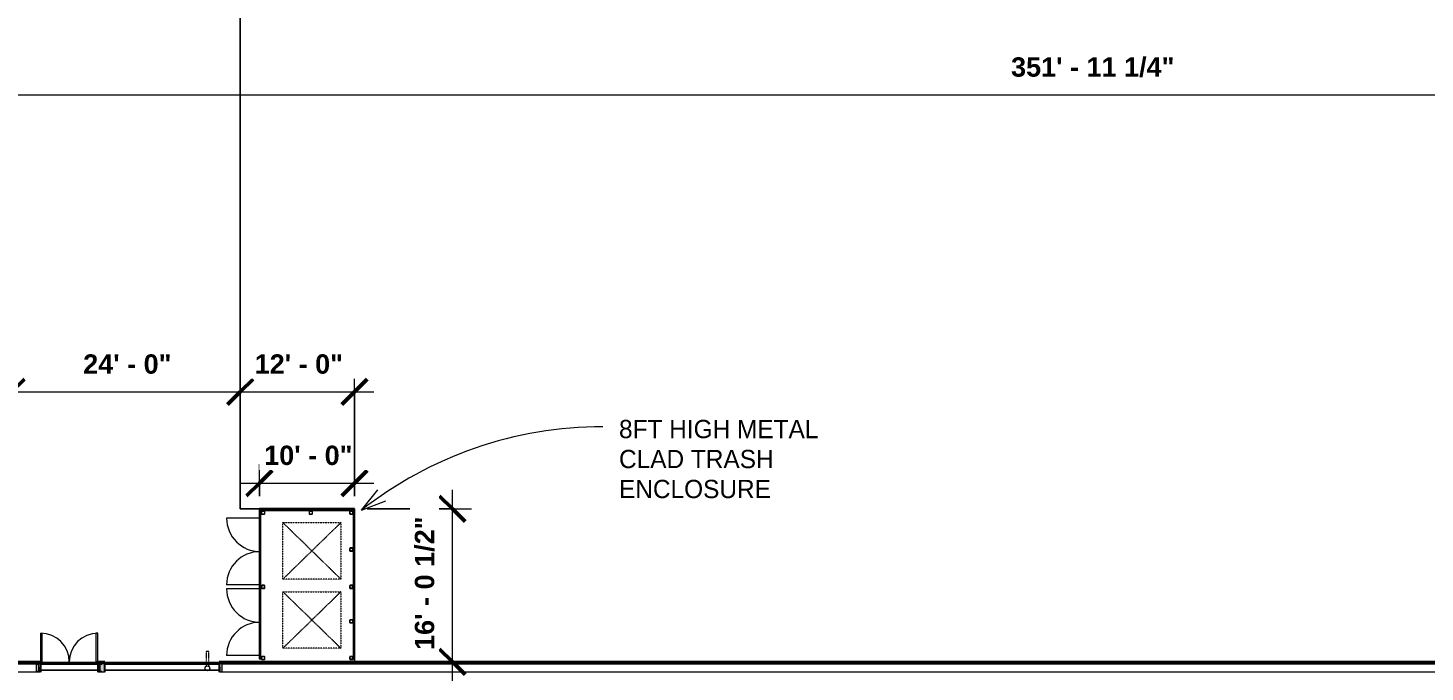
# Model space of a CAD drawing. Header units: inches. Extents: x 20001 to 27263, y -26025 to -18997.
# Drawn here: x 22832 to 24592, y -21135 to -20324 of the extents above; entities that cross this region are included whole.
import ezdxf

# ---------------------------------------------------------------- set-up
doc = ezdxf.new("R2010")
doc.units = ezdxf.units.IN
doc.header["$MEASUREMENT"] = 0
doc.linetypes.add('Dash', pattern=[0.25, 0.125, -0.125])
doc.linetypes.add('Hidden 1_8_', pattern=[0.1875, 0.125, -0.0625])
for name, color, linetype, lineweight in [('A-ANNO-DIMS', 211, 'Continuous', 9), ('A-ANNO-DIMS-256', 211, 'Continuous', 9), ('A-DETL-HDLN', 90, 'Hidden 1_8_', 13), ('A-DOOR', 31, 'Continuous', 13), ('A-FLOR', 192, 'Continuous', 13), ('A-WALL', 113, 'Continuous', 13), ('A-WALL-PATT', 111, 'Continuous', 25), ('C-TOPO', 7, 'Continuous', 13), ('E-LITE-EQPM', 33, 'Continuous', 13), ('E-LITE-EQPM-HDLN', 30, 'Dash', 9), ('EOP-PR', 4, 'Continuous', 13), ('G-ANNO-TEXT', 231, 'Continuous', 9), ('L-SITE-WALL', 31, 'Continuous', 13), ('S-BEAM', 12, 'Continuous', 13), ('S-COLS', 52, 'Continuous', 13)]:
    doc.layers.add(name, color=color, linetype=linetype, lineweight=lineweight)
doc.styles.add('Arial_B', font='arialbd.ttf', dxfattribs={"height": 24.354149})
doc.styles.add('Century Gothic', font='GOTHIC.TTF', dxfattribs={"height": 22.993789})
doc.dimstyles.new('OD_Dimension_-_1_4__Tol__1', dxfattribs={"dimscale": 12, "dimtxt": 24, "dimasz": 2.666667, "dimexe": 2, "dimexo": 1.333333, "dimgap": 1.333333, "dimtad": 1, "dimrnd": 0.25, "dimzin": 1, "dimdsep": 46, "dimlunit": 4, "dimtxsty": 'Arial_B', "dimblk1": 'OBLIQUE', "dimblk2": 'OBLIQUE', "dimsah": 1, "dimcen": 0.09, "dimdle": 2, "dimazin": 0, "dimtfac": 1, "dimtdec": 4, "dimtix": 1, "dimtmove": 0, "dimatfit": 3, "dimfxl": 1, "dimtvp": 1, "dimtfill": 1, "dimfrac": 2, "dimtolj": 1, "dimtzin": 0, "dimlwd": 13, "dimlwe": 13, "dimarcsym": 2})

# ---------------------------------------------------------------- blocks, each defined once
blk = doc.blocks.new('Struct_Xcel_Sports Complex_rvt-1-Site Plan - Phase 1')
at = {"layer": 'A-FLOR', "color": 7}
for p, q in [((22847.8, -21132.3), (22919.8, -21132.3)), ((22928.8, -21132.3), (23072.8, -21132.3))]:
    blk.add_line(p, q, dxfattribs=at)
at = {"layer": 'L-SITE-WALL', "color": 7}
for p, q in [((22847.8, -21124.3), (22919.8, -21124.3)), ((22919.8, -21132.3), (22847.8, -21132.3)), ((22928.8, -21124.3), (23072.8, -21124.3)), ((23072.8, -21132.3), (22928.8, -21132.3))]:
    blk.add_line(p, q, dxfattribs=at)
blk = doc.blocks.new('Girt_Z - 10_D-1732578-Site Plan - Phase 1')
at = {"layer": 'S-BEAM'}
for p, q in [((23076.2, -21124.9), (23076.2, -21124.3)), ((25927.1, -21124.3), (23076.2, -21124.3)), ((23076.2, -21134.1), (23076.2, -21124.9)), ((23076.2, -21124.9), (23076.2, -21124.9)), ((25927.1, -21124.9), (23076.2, -21124.9)), ((25927.1, -21124.9), (23076.2, -21124.9)), ((23076.2, -21134.3), (23076.2, -21134.1)), ((23076.2, -21134.3), (25927.1, -21134.3))]:
    blk.add_line(p, q, dxfattribs=at)
blk = doc.blocks.new('Double-Flush - 72_ x 96_-983185-Site Plan - Phase 1')
at = {"layer": 'A-DOOR'}
for p, q in [((-36, -6.6), (-36, -42.6)), ((-36, -6.6), (-34, -6.6)), ((-34, -6.6), (-34, -42.6)), ((34, -6.6), (34, -42.6)), ((36, -6.6), (34, -6.6)), ((36, -6.6), (36, -42.6)), ((-36, -42.6), (-34, -42.6))]:
    blk.add_line(p, q, dxfattribs=at)
at = {"layer": 'A-DOOR', "lineweight": 9}
for centre, start, end in [((-36, -6.6), 270, 360), ((36, -6.6), 180, 270)]:
    blk.add_arc(centre, 36, start, end, dxfattribs=at)
blk = doc.blocks.new('Lighting-Street_Cooper_Navion-Lumark_4-6-LED-Squares - The Caretaker LED-964008-Site Plan - Phase 1')
at = {"layer": 'E-LITE-EQPM'}
blk.add_line((-1.7, -10.7), (1.6, -10.7), dxfattribs=at)
at = {"layer": 'E-LITE-EQPM', "lineweight": 9}
blk.add_circle((0, -32.4), 3, dxfattribs=at)
at = {"layer": 'E-LITE-EQPM-HDLN'}
for p, q in [((-1.5, -10.7), (-1.5, -29.9)), ((1.5, -10.7), (1.5, -29.9))]:
    blk.add_line(p, q, dxfattribs=at)
blk = doc.blocks.new('dumpster door - one-1001559-Site Plan - Phase 1')
at = {"layer": 'A-DOOR', "lineweight": 9}
for p, q in [((-42, 0.5), (42, 0.5)), ((-42, -0.5), (-42, 0.5)), ((-42, 0), (-42, -42)), ((42, 0.5), (42, -0.5)), ((42, 0), (42, -42)), ((42, -0.5), (-42, -0.5))]:
    blk.add_line(p, q, dxfattribs=at)
for centre, start, end in [((-42, 0), 270, 0), ((42, 0), 180, 270)]:
    blk.add_arc(centre, 42, start, end, dxfattribs=at)
blk = doc.blocks.new('HSS-Hollow Structural Section-Column - HSS4X4X1_4-1001889-Site Plan - Phase 1')
at = {"layer": 'S-COLS', "lineweight": 9}
h = blk.add_hatch(dxfattribs=at)
h.set_pattern_fill('FP_15', color=256, style=0, pattern_type=2)
h.set_pattern_definition([(225, (23127.985, -21116.928), (25.342707, -25.342707), []), (225, (23127.985, -21155.328), (25.342707, -25.342707), [])])
h.paths.add_polyline_path([(-1.5, 2), (-1.9, 1.9), (-2, 1.5), (-1.7, 1.7)], flags=0)
h.paths.add_polyline_path([(1.5, 2), (1.7, 1.7), (2, 1.5), (1.9, 1.9)], flags=0)
h.paths.add_polyline_path([(-1.5, 2), (-1.5, 1.8), (1.5, 1.8), (1.5, 2), (1.3, 2)], flags=0)
h.paths.add_polyline_path([(-2, -1.5), (-1.9, -1.9), (-1.5, -2), (-1.7, -1.7)], flags=0)
h.paths.add_polyline_path([(-2, 1.5), (-2, -1.5), (-1.8, -1.5), (-1.8, 1.5)], flags=0)
h.paths.add_polyline_path([(2, -1.5), (1.7, -1.7), (1.5, -2), (1.9, -1.9)], flags=0)
h.paths.add_polyline_path([(1.8, 1.5), (1.8, -1.5), (2, -1.5), (2, 1.5)], flags=0)
h.paths.add_polyline_path([(-1.5, -1.8), (-1.5, -2), (1.5, -2), (1.5, -1.8), (1.3, -1.8)], flags=0)
at = {"layer": 'S-COLS', "lineweight": 15}
for p, q in [((-2, 1.5), (-2, -1.5)), ((-1.8, -1.5), (-1.8, 1.5)), ((1.5, 2), (-1.5, 2)), ((-1.5, 1.8), (1.5, 1.8)), ((1.8, 1.5), (1.8, -1.5)), ((2, -1.5), (2, 1.5)), ((1.5, -1.8), (-1.5, -1.8)), ((-1.5, -2), (1.5, -2))]:
    blk.add_line(p, q, dxfattribs=at)
for centre, radius, start, end in [((-1.5, 1.5), 0.466, 90, 180), ((-1.5, 1.5), 0.233, 90, 180), ((1.5, 1.5), 0.466, 360, 90), ((1.5, 1.5), 0.233, 0, 90), ((-1.5, -1.5), 0.466, 180, 270), ((-1.5, -1.5), 0.233, 180, 270), ((1.5, -1.5), 0.233, 270, 360), ((1.5, -1.5), 0.466, 270, 360)]:
    blk.add_arc(centre, radius, start, end, dxfattribs=at)
blk = doc.blocks.new('HSS-Hollow Structural Section-Column - HSS4X4X1_4-V15-Site Plan - Phase 1')
at = {"layer": 'S-COLS', "lineweight": 15}
for p, q in [((-2, 1.534), (-2, -1.534)), ((-1.767, -1.534), (-1.767, 1.534)), ((1.534, 2), (-1.534, 2)), ((-1.534, 1.767), (1.534, 1.767)), ((1.767, 1.534), (1.767, -1.534)), ((2, -1.534), (2, 1.534)), ((1.534, -1.767), (-1.534, -1.767)), ((-1.534, -2), (1.534, -2))]:
    blk.add_line(p, q, dxfattribs=at)
for centre, radius, start, end in [((-1.534, 1.534), 0.466, 90, 180), ((-1.534, 1.534), 0.233, 90, 180), ((1.534, 1.534), 0.466, 360, 90), ((1.534, 1.534), 0.233, 0, 90), ((-1.534, -1.534), 0.466, 180, 270), ((-1.534, -1.534), 0.233, 180, 270), ((1.534, -1.534), 0.233, 270, 360), ((1.534, -1.534), 0.466, 270, 360)]:
    blk.add_arc(centre, radius, start, end, dxfattribs=at)
blk = doc.blocks.new('HSS-Hollow Structural Section-Column - HSS4X4X1_4-V16-Site Plan - Phase 1')
at = {"layer": 'S-COLS', "lineweight": 15}
for p, q in [((-2, 1.534), (-2, -1.534)), ((-1.767, -1.534), (-1.767, 1.534)), ((1.534, 2), (-1.534, 2)), ((-1.534, 1.767), (1.534, 1.767)), ((1.767, 1.534), (1.767, -1.534)), ((2, -1.534), (2, 1.534)), ((1.534, -1.767), (-1.534, -1.767)), ((-1.534, -2), (1.534, -2))]:
    blk.add_line(p, q, dxfattribs=at)
for centre, radius, start, end in [((-1.534, 1.534), 0.466, 90, 180), ((-1.534, 1.534), 0.233, 90, 180), ((1.534, 1.534), 0.466, 360, 90), ((1.534, 1.534), 0.233, 0, 90), ((-1.534, -1.534), 0.466, 180, 270), ((-1.534, -1.534), 0.233, 180, 270), ((1.534, -1.534), 0.233, 270, 360), ((1.534, -1.534), 0.466, 270, 360)]:
    blk.add_arc(centre, radius, start, end, dxfattribs=at)
blk = doc.blocks.new('HSS-Hollow Structural Section-Column - HSS4X4X1_4-V17-Site Plan - Phase 1')
at = {"layer": 'S-COLS', "lineweight": 15}
for p, q in [((-2, 1.534), (-2, -1.534)), ((-1.767, -1.534), (-1.767, 1.534)), ((1.534, 2), (-1.534, 2)), ((-1.534, 1.767), (1.534, 1.767)), ((1.767, 1.534), (1.767, -1.534)), ((2, -1.534), (2, 1.534)), ((1.534, -1.767), (-1.534, -1.767)), ((-1.534, -2), (1.534, -2))]:
    blk.add_line(p, q, dxfattribs=at)
for centre, radius, start, end in [((-1.534, 1.534), 0.466, 90, 180), ((-1.534, 1.534), 0.233, 90, 180), ((1.534, 1.534), 0.466, 360, 90), ((1.534, 1.534), 0.233, 0, 90), ((-1.534, -1.534), 0.466, 180, 270), ((-1.534, -1.534), 0.233, 180, 270), ((1.534, -1.534), 0.233, 270, 360), ((1.534, -1.534), 0.466, 270, 360)]:
    blk.add_arc(centre, radius, start, end, dxfattribs=at)
blk = doc.blocks.new('HSS-Hollow Structural Section-Column - HSS4X4X1_4-V18-Site Plan - Phase 1')
at = {"layer": 'S-COLS', "lineweight": 15}
for p, q in [((-2, 1.534), (-2, -1.534)), ((-1.767, -1.534), (-1.767, 1.534)), ((1.534, 2), (-1.534, 2)), ((-1.534, 1.767), (1.534, 1.767)), ((1.767, 1.534), (1.767, -1.534)), ((2, -1.534), (2, 1.534)), ((1.534, -1.767), (-1.534, -1.767)), ((-1.534, -2), (1.534, -2))]:
    blk.add_line(p, q, dxfattribs=at)
for centre, radius, start, end in [((-1.534, 1.534), 0.466, 90, 180), ((-1.534, 1.534), 0.233, 90, 180), ((1.534, 1.534), 0.466, 360, 90), ((1.534, 1.534), 0.233, 0, 90), ((-1.534, -1.534), 0.466, 180, 270), ((-1.534, -1.534), 0.233, 180, 270), ((1.534, -1.534), 0.233, 270, 360), ((1.534, -1.534), 0.466, 270, 360)]:
    blk.add_arc(centre, radius, start, end, dxfattribs=at)
blk = doc.blocks.new('HSS-Hollow Structural Section-Column - HSS4X4X1_4-V19-Site Plan - Phase 1')
at = {"layer": 'S-COLS', "lineweight": 15}
for p, q in [((-2, 1.534), (-2, -1.534)), ((-1.767, -1.534), (-1.767, 1.534)), ((1.534, 2), (-1.534, 2)), ((-1.534, 1.767), (1.534, 1.767)), ((1.767, 1.534), (1.767, -1.534)), ((2, -1.534), (2, 1.534)), ((1.534, -1.767), (-1.534, -1.767)), ((-1.534, -2), (1.534, -2))]:
    blk.add_line(p, q, dxfattribs=at)
for centre, radius, start, end in [((-1.534, 1.534), 0.466, 90, 180), ((-1.534, 1.534), 0.233, 90, 180), ((1.534, 1.534), 0.466, 360, 90), ((1.534, 1.534), 0.233, 0, 90), ((-1.534, -1.534), 0.466, 180, 270), ((-1.534, -1.534), 0.233, 180, 270), ((1.534, -1.534), 0.233, 270, 360), ((1.534, -1.534), 0.466, 270, 360)]:
    blk.add_arc(centre, radius, start, end, dxfattribs=at)
blk = doc.blocks.new('HSS-Hollow Structural Section-Column - HSS4X4X1_4-V20-Site Plan - Phase 1')
at = {"layer": 'S-COLS', "lineweight": 9}
h = blk.add_hatch(dxfattribs=at)
h.set_pattern_fill('FP_16', color=256, style=0, pattern_type=2)
h.set_pattern_definition([(225, (23238.985, -21070.928), (25.342707, -25.342707), []), (225, (23238.985, -21109.328), (25.342707, -25.342707), [])])
h.paths.add_polyline_path([(-1.5, 2), (-1.9, 1.9), (-2, 1.5), (-1.7, 1.7)], flags=0)
h.paths.add_polyline_path([(1.5, 2), (1.7, 1.7), (2, 1.5), (1.9, 1.9)], flags=0)
h.paths.add_polyline_path([(-1.5, 2), (-1.5, 1.8), (1.5, 1.8), (1.5, 2)], flags=0)
h.paths.add_polyline_path([(2, -1.5), (1.7, -1.7), (1.5, -2), (1.9, -1.9)], flags=0)
h.paths.add_polyline_path([(1.8, 1.5), (1.8, -1.5), (2, -1.5), (2, 1.5)], flags=0)
h.paths.add_polyline_path([(-2, -1.5), (-1.9, -1.9), (-1.5, -2), (-1.7, -1.7)], flags=0)
h.paths.add_polyline_path([(-1.8, 1.5), (-2, 1.5), (-2, -1.5), (-1.8, -1.5)], flags=0)
h.paths.add_polyline_path([(-1.5, -1.8), (-1.5, -2), (1.5, -2), (1.5, -1.8)], flags=0)
at = {"layer": 'S-COLS', "lineweight": 15}
for p, q in [((-2, 1.5), (-2, -1.5)), ((-1.8, -1.5), (-1.8, 1.5)), ((1.5, 2), (-1.5, 2)), ((-1.5, 1.8), (1.5, 1.8)), ((1.8, 1.5), (1.8, -1.5)), ((2, -1.5), (2, 1.5)), ((1.5, -1.8), (-1.5, -1.8)), ((-1.5, -2), (1.5, -2))]:
    blk.add_line(p, q, dxfattribs=at)
for centre, radius, start, end in [((-1.5, 1.5), 0.466, 90, 180), ((-1.5, 1.5), 0.233, 90, 180), ((1.5, 1.5), 0.466, 360, 90), ((1.5, 1.5), 0.233, 0, 90), ((-1.5, -1.5), 0.466, 180, 270), ((-1.5, -1.5), 0.233, 180, 270), ((1.5, -1.5), 0.233, 270, 360), ((1.5, -1.5), 0.466, 270, 360)]:
    blk.add_arc(centre, radius, start, end, dxfattribs=at)
blk = doc.blocks.new('HSS-Hollow Structural Section-Column - HSS4X4X1_4-V21-Site Plan - Phase 1')
at = {"layer": 'S-COLS', "lineweight": 15}
for p, q in [((-2, 1.534), (-2, -1.534)), ((-1.767, -1.534), (-1.767, 1.534)), ((1.534, 2), (-1.534, 2)), ((-1.534, 1.767), (1.534, 1.767)), ((1.767, 1.534), (1.767, -1.534)), ((2, -1.534), (2, 1.534)), ((1.534, -1.767), (-1.534, -1.767)), ((-1.534, -2), (1.534, -2))]:
    blk.add_line(p, q, dxfattribs=at)
for centre, radius, start, end in [((-1.534, 1.534), 0.466, 90, 180), ((-1.534, 1.534), 0.233, 90, 180), ((1.534, 1.534), 0.466, 360, 90), ((1.534, 1.534), 0.233, 0, 90), ((-1.534, -1.534), 0.466, 180, 270), ((-1.534, -1.534), 0.233, 180, 270), ((1.534, -1.534), 0.233, 270, 360), ((1.534, -1.534), 0.466, 270, 360)]:
    blk.add_arc(centre, radius, start, end, dxfattribs=at)
blk = doc.blocks.new('HSS-Hollow Structural Section-Column - HSS4X4X1_4-V22-Site Plan - Phase 1')
at = {"layer": 'S-COLS', "lineweight": 15}
for p, q in [((-2, 1.534), (-2, -1.534)), ((-1.767, -1.534), (-1.767, 1.534)), ((1.534, 2), (-1.534, 2)), ((-1.534, 1.767), (1.534, 1.767)), ((1.767, 1.534), (1.767, -1.534)), ((2, -1.534), (2, 1.534)), ((1.534, -1.767), (-1.534, -1.767)), ((-1.534, -2), (1.534, -2))]:
    blk.add_line(p, q, dxfattribs=at)
for centre, radius, start, end in [((-1.534, 1.534), 0.466, 90, 180), ((-1.534, 1.534), 0.233, 90, 180), ((1.534, 1.534), 0.466, 360, 90), ((1.534, 1.534), 0.233, 0, 90), ((-1.534, -1.534), 0.466, 180, 270), ((-1.534, -1.534), 0.233, 180, 270), ((1.534, -1.534), 0.233, 270, 360), ((1.534, -1.534), 0.466, 270, 360)]:
    blk.add_arc(centre, radius, start, end, dxfattribs=at)
blk = doc.blocks.new('Girt_Z - 10_D-1263224-Site Plan - Phase 1')
at = {"layer": 'S-BEAM'}
for p, q in [((22791.4, -21124.9), (22791.4, -21124.3)), ((22842.1, -21124.3), (22791.4, -21124.3)), ((22791.4, -21134.1), (22791.4, -21124.9)), ((22791.4, -21124.9), (22791.4, -21124.9)), ((22842.1, -21124.9), (22791.4, -21124.9)), ((22842.1, -21124.9), (22791.4, -21124.9)), ((22791.4, -21134.3), (22791.4, -21134.1)), ((22791.4, -21134.3), (22842.1, -21134.3)), ((22842.1, -21124.3), (22842.1, -21124.9)), ((22842.1, -21124.9), (22842.1, -21124.9)), ((22842.1, -21124.9), (22842.1, -21134.1)), ((22842.1, -21134.1), (22842.1, -21134.3))]:
    blk.add_line(p, q, dxfattribs=at)
blk = doc.blocks.new('DIMBLOCK54-Site Plan - Phase 1')
at = {"layer": 'A-ANNO-DIMS-256', "lineweight": 13}
for p, q in [((23366.3, -21145.8), (23366.3, -20905.3)), ((23259.2, -20929.3), (23390.3, -20929.3)), ((23366.3, -20929.3), (23259.2, -20929.3)), ((23359.7, -21121.8), (23390.3, -21121.8)), ((23366.3, -21121.8), (23359.7, -21121.8))]:
    blk.add_line(p, q, dxfattribs=at)
at = {"layer": 'A-ANNO-DIMS-256', "lineweight": 50}
for p, q in [((23366.3, -20929.3), (23350.3, -20913.3)), ((23366.3, -20929.3), (23382.3, -20945.3)), ((23366.3, -21121.8), (23350.3, -21105.8)), ((23366.3, -21121.8), (23382.3, -21137.8))]:
    blk.add_line(p, q, dxfattribs=at)
at = {"layer": 'A-ANNO-DIMS-256', "color": 0, "lineweight": 13, "insert": (23319.1, -21106.9), "char_height": 24.354, "width": 195.2, "attachment_point": 1, "rotation": 90, "line_spacing_factor": 0.938532, "style": 'Arial_B', "bg_fill": 3, "box_fill_scale": 1.25, "bg_fill_color": 0, "bg_fill_transparency": 0}
blk.add_mtext('16\' - 0 1/2"', dxfattribs=at)
blk = doc.blocks.new('_Oblique')
at = {"color": 0, "linetype": 'ByBlock', "lineweight": -2}
blk.add_line((-0.5, -0.5), (0.5, 0.5), dxfattribs=at)
blk = doc.blocks.new('DIMBLOCK55-Site Plan - Phase 1')
at = {"layer": 'A-ANNO-DIMS-256', "lineweight": 13}
for p, q in [((23123.2, -20913.3), (23123.2, -20873)), ((23243.2, -20913.3), (23243.2, -20873)), ((23099.2, -20897), (23267.2, -20897)), ((23123.2, -20897), (23123.2, -20913.3)), ((23243.2, -20897), (23243.2, -20913.3))]:
    blk.add_line(p, q, dxfattribs=at)
at = {"layer": 'A-ANNO-DIMS-256', "lineweight": 50}
for p, q in [((23123.2, -20897), (23139.2, -20881)), ((23243.2, -20897), (23259.2, -20881)), ((23123.2, -20897), (23107.2, -20913)), ((23243.2, -20897), (23227.2, -20913))]:
    blk.add_line(p, q, dxfattribs=at)
at = {"layer": 'A-ANNO-DIMS-256', "color": 0, "lineweight": 13, "insert": (23129.3, -20849.8), "char_height": 24.35, "width": 129.371, "attachment_point": 1, "line_spacing_factor": 0.938532, "style": 'Arial_B', "bg_fill": 3, "box_fill_scale": 1.25, "bg_fill_color": 0, "bg_fill_transparency": 0}
blk.add_mtext('10\' - 0"', dxfattribs=at)
blk = doc.blocks.new('DIMBLOCK77-Site Plan - Phase 1')
at = {"layer": 'A-ANNO-DIMS-256', "lineweight": 13}
for p, q in [((22058.1, -20883.6), (22058.1, -20384.3)), ((26281.4, -21112.4), (26281.4, -20384.3)), ((22058.1, -20408.3), (26281.4, -20408.3)), ((22058.1, -20408.3), (22058.1, -20883.6)), ((26281.4, -20408.3), (26281.4, -21112.4))]:
    blk.add_line(p, q, dxfattribs=at)
at = {"layer": 'A-ANNO-DIMS-256', "lineweight": 50}
for p, q in [((22058.1, -20408.3), (22074.1, -20392.3)), ((26281.4, -20408.3), (26297.4, -20392.3)), ((22058.1, -20408.3), (22042.1, -20424.3)), ((26281.4, -20408.3), (26265.4, -20424.3))]:
    blk.add_line(p, q, dxfattribs=at)
at = {"layer": 'A-ANNO-DIMS-256', "color": 0, "lineweight": 13, "insert": (24070.1, -20361.1), "char_height": 24.354, "width": 239.086, "attachment_point": 1, "line_spacing_factor": 0.938532, "style": 'Arial_B', "bg_fill": 3, "box_fill_scale": 1.25, "bg_fill_color": 0, "bg_fill_transparency": 0}
blk.add_mtext('351\' - 11 1/4"', dxfattribs=at)
blk = doc.blocks.new('DIMBLOCK90-Site Plan - Phase 1')
at = {"layer": 'A-ANNO-DIMS-256', "lineweight": 50}
for p, q in [((22811.2, -20782.1), (22827.2, -20766.1)), ((23099.2, -20782.1), (23115.2, -20766.1)), ((22811.2, -20782.1), (22795.2, -20798.1)), ((23099.2, -20782.1), (23083.2, -20798.1))]:
    blk.add_line(p, q, dxfattribs=at)
at = {"layer": 'A-ANNO-DIMS-256', "lineweight": 13}
for p, q in [((22811.2, -20775.5), (22811.2, -20806.1)), ((22811.2, -20782.1), (22811.2, -20775.5)), ((22811.2, -20782.1), (23099.2, -20782.1)), ((23099.2, -20775.5), (23099.2, -20806.1)), ((23099.2, -20782.1), (23099.2, -20775.5))]:
    blk.add_line(p, q, dxfattribs=at)
at = {"layer": 'A-ANNO-DIMS-256', "color": 0, "lineweight": 13, "insert": (22901.3, -20734.9), "char_height": 24.35, "width": 129.371, "attachment_point": 1, "line_spacing_factor": 0.938532, "style": 'Arial_B', "bg_fill": 3, "box_fill_scale": 1.25, "bg_fill_color": 0, "bg_fill_transparency": 0}
blk.add_mtext('24\' - 0"', dxfattribs=at)
blk = doc.blocks.new('DIMBLOCK91-Site Plan - Phase 1')
at = {"layer": 'A-ANNO-DIMS-256', "lineweight": 50}
for p, q in [((23099.2, -20782.1), (23115.2, -20766.1)), ((23243.2, -20782.1), (23259.2, -20766.1)), ((23099.2, -20782.1), (23083.2, -20798.1)), ((23243.2, -20782.1), (23227.2, -20798.1))]:
    blk.add_line(p, q, dxfattribs=at)
at = {"layer": 'A-ANNO-DIMS-256', "lineweight": 13}
for p, q in [((23243.2, -20913.3), (23243.2, -20758.1)), ((23099.2, -20775.5), (23099.2, -20806.1)), ((23099.2, -20782.1), (23099.2, -20775.5)), ((23099.2, -20782.1), (23267.2, -20782.1)), ((23243.2, -20782.1), (23243.2, -20913.3))]:
    blk.add_line(p, q, dxfattribs=at)
at = {"layer": 'A-ANNO-DIMS-256', "color": 0, "lineweight": 13, "insert": (23117.3, -20734.9), "char_height": 24.35, "width": 129.371, "attachment_point": 1, "line_spacing_factor": 0.938532, "style": 'Arial_B', "bg_fill": 3, "box_fill_scale": 1.25, "bg_fill_color": 0, "bg_fill_transparency": 0}
blk.add_mtext('12\' - 0"', dxfattribs=at)

msp = doc.modelspace()

# ---------------------------------------------------------------- hatches: boundary and pattern name
at = {"layer": 'A-WALL-PATT', "lineweight": 9}
h = msp.add_hatch(dxfattribs=at)
h.set_pattern_fill('FP_10', color=256, style=0, pattern_type=2)
h.set_pattern_definition([(161.57, (1.28, 1.28), (-10.24040374, -0.00056827), [0, -72.858, 8.09, 0]), (18.43, (-1.28, 1.28), (-10.24040374, 0.00056827), [0, -72.858, 8.09, 0]), (108.43, (1.28, 1.28), (5.1184649, -25.6019259), [24.282, -56.666]), (71.57, (-1.28, 1.28), (5.1184649, 25.6019259), [24.282, -56.666])])
h.paths.add_polyline_path([(25969.51523, -21134.30281), (25974.40523, -21134.19344), (25974.40523, -21124.30281), (25968.76523, -21124.30281), (25968.76523, -21128.42781), (25969.51523, -21128.42781), (25969.51523, -21134.19344)], flags=0)
h.paths.add_polyline_path([(22783.89023, -21134.30281), (22791.39023, -21134.19344), (22791.39023, -21124.30281), (22781.39023, -21124.30281), (22781.39023, -21134.30281), (22782.39023, -21134.30281)], flags=0)
h.paths.add_polyline_path([(22928.01523, -21134.30281), (22928.01523, -21128.42781), (22928.76523, -21128.42781), (22928.76523, -21124.30281), (22919.76523, -21124.30281), (22919.76523, -21128.42781), (22920.51523, -21128.42781), (22920.51523, -21134.30281)], flags=0)
h.paths.add_polyline_path([(25927.12523, -21134.30281), (25932.01523, -21134.19344), (25932.01523, -21128.42781), (25932.76523, -21128.42781), (25932.76523, -21124.30281), (25927.12523, -21124.41219), (25927.12523, -21134.29276)], flags=0)
h.paths.add_polyline_path([(23073.51523, -21134.30281), (23076.15523, -21134.19344), (23076.15523, -21124.30281), (23072.76523, -21124.30281), (23072.76523, -21128.42781), (23073.51523, -21128.42781), (23073.51523, -21134.27769)], flags=0)
h.paths.add_polyline_path([(22842.12523, -21134.30281), (22847.01523, -21134.19344), (22847.01523, -21128.42781), (22847.76523, -21128.42781), (22847.76523, -21124.30281), (22842.12523, -21124.41219), (22842.12523, -21134.27769)], flags=0)
h = msp.add_hatch(dxfattribs=at)
h.set_pattern_fill('FP_13', color=256, style=0, pattern_type=2)
h.set_pattern_definition([(0, (0, 0), (0, 32), []), (90, (0, 0), (-32, 2e-15), [])])
h.paths.add_polyline_path([(22782.39023, -21124.30281), (22847.76523, -21124.30281), (22847.76523, -21123.30281), (22782.39023, -21123.30281)], flags=0)
h.paths.add_polyline_path([(25980.26523, -21124.30281), (25981.01523, -21124.30281), (25981.01523, -21123.30281), (25968.76523, -21123.30281), (25968.76523, -21124.30281), (25974.40523, -21124.30281)], flags=0)
h.paths.add_polyline_path([(22919.76523, -21124.30281), (22928.76523, -21124.30281), (22928.76523, -21123.30281), (22919.76523, -21123.30281)], flags=0)
h.paths.add_polyline_path([(25852.38508, -21124.30281), (25932.76523, -21124.30281), (25932.76523, -21123.30281), (23072.76523, -21123.30281), (23072.76523, -21124.30281), (23393.89975, -21124.30281), (25424.82242, -21124.30281)], flags=0)
at = {"layer": 'S-COLS', "lineweight": 9}
h = msp.add_hatch(dxfattribs=at)
h.set_pattern_fill('FP_8', color=256, style=0, pattern_type=2)
h.set_pattern_definition([(45, (0, 0), (-25.342707, 25.342707), []), (45, (0, 38.4), (-25.342707, 25.342707), [])])
h.paths.add_polyline_path([(22924.90523, -21134.30281), (22924.77752, -21133.99451), (22924.46923, -21133.86681), (22922.54123, -21133.56145), (22922.54123, -21125.04418), (22924.77752, -21124.61111), (22924.90523, -21124.30281), (22922.01523, -21124.30281), (22922.01523, -21134.30281)], flags=0)

# ---------------------------------------------------------------- linework, layer by layer
at = {"layer": 'A-DETL-HDLN'}
for p, q in [((23152.86637, -20946.70916), (23225.86637, -20946.70916)), ((23152.86637, -21017.70916), (23152.86637, -20946.70916)), ((23152.86637, -20946.70916), (23225.86637, -21017.70916)), ((23225.86637, -20946.70916), (23152.86637, -21017.70916)), ((23225.86637, -20946.70916), (23225.86637, -21017.70916)), ((23225.86637, -21017.70916), (23152.86637, -21017.70916)), ((23152.86637, -21033.70916), (23225.86637, -21033.70916)), ((23152.86637, -21104.70916), (23152.86637, -21033.70916)), ((23152.86637, -21033.70916), (23225.86637, -21104.70916)), ((23225.86637, -21033.70916), (23152.86637, -21104.70916)), ((23225.86637, -21033.70916), (23225.86637, -21104.70916)), ((23225.86637, -21104.70916), (23152.86637, -21104.70916))]:
    msp.add_line(p, q, dxfattribs=at)
at = {"layer": 'A-WALL', "lineweight": 25}
for p, q in [((23243.23523, -20929.30281), (23123.23523, -20929.30281)), ((23123.23523, -20929.30281), (23123.23523, -20941.05281)), ((23123.23523, -20941.05281), (23124.73523, -20941.05281)), ((23124.73523, -20930.80281), (23241.73523, -20930.80281)), ((23124.73523, -20941.05281), (23124.73523, -20930.80281)), ((23241.73523, -20930.80281), (23241.73523, -21118.05281)), ((23243.23523, -21118.05281), (23243.23523, -20929.30281)), ((23124.73523, -21025.05281), (23123.23523, -21025.05281)), ((23123.23523, -21025.05281), (23123.23523, -21030.05281)), ((23123.23523, -21030.05281), (23124.73523, -21030.05281)), ((23124.73523, -21030.05281), (23124.73523, -21025.05281)), ((23124.73523, -21114.05281), (23123.23523, -21114.05281)), ((23123.23523, -21114.05281), (23123.23523, -21118.05281)), ((23123.23523, -21118.05281), (23124.73523, -21118.05281)), ((23124.73523, -21118.05281), (23124.73523, -21114.05281)), ((23241.73523, -21118.05281), (23243.23523, -21118.05281)), ((22847.76523, -21121.80281), (22783.89023, -21121.80281)), ((22847.76523, -21135.05281), (22847.76523, -21121.80281)), ((22928.76523, -21121.80281), (22919.76523, -21121.80281)), ((22919.76523, -21121.80281), (22919.76523, -21135.05281)), ((22928.76523, -21135.05281), (22928.76523, -21121.80281)), ((25932.76523, -21121.80281), (23072.76523, -21121.80281)), ((23072.76523, -21121.80281), (23072.76523, -21135.05281))]:
    msp.add_line(p, q, dxfattribs=at)
at = {"layer": 'A-WALL', "lineweight": 9}
for p, q in [((22847.76523, -21123.30281), (22782.39023, -21123.30281)), ((22847.76523, -21124.30281), (22842.12523, -21124.30281)), ((22842.12523, -21134.30281), (22847.01523, -21134.30281)), ((22847.76523, -21128.42781), (22847.01523, -21128.42781)), ((22847.01523, -21134.30281), (22847.01523, -21128.42781)), ((22928.76523, -21123.30281), (22919.76523, -21123.30281)), ((22928.76523, -21124.30281), (22919.76523, -21124.30281)), ((22920.51523, -21128.42781), (22919.76523, -21128.42781)), ((22920.51523, -21128.42781), (22920.51523, -21134.30281)), ((22920.51523, -21134.30281), (22928.01523, -21134.30281)), ((22928.01523, -21134.30281), (22928.01523, -21128.42781)), ((22928.76523, -21128.42781), (22928.01523, -21128.42781)), ((25932.76523, -21123.30281), (23072.76523, -21123.30281)), ((23076.15523, -21124.30281), (23072.76523, -21124.30281)), ((23073.51523, -21128.42781), (23072.76523, -21128.42781)), ((23073.51523, -21128.42781), (23073.51523, -21134.30281)), ((23073.51523, -21134.30281), (23076.15523, -21134.30281))]:
    msp.add_line(p, q, dxfattribs=at)
at = {"layer": 'C-TOPO'}
for p, q in [((23099.23535, -19921.08545), (23099.23535, -20929.30225)), ((23099.23535, -20929.30225), (23099.23535, -19921.08545)), ((23099.23535, -20929.30225), (23123.23523, -20929.30225)), ((23123.23523, -20929.30225), (23099.23535, -20929.30225)), ((23243.23535, -21118.05281), (23243.23535, -21121.80281)), ((23243.23535, -21121.80281), (23243.23535, -21118.05281)), ((22919.76523, -21124.94824), (22847.76523, -21124.94824)), ((22847.76523, -21124.94824), (22919.76523, -21124.94824)), ((22847.76523, -21132.30322), (22919.76523, -21132.30322)), ((23072.76523, -21124.94824), (22928.76523, -21124.94824)), ((22928.76523, -21124.94824), (23072.76523, -21124.94824)), ((22928.76523, -21132.30322), (23072.76523, -21132.30322))]:
    msp.add_line(p, q, dxfattribs=at)
at = {"layer": 'EOP-PR'}
for p, q in [((23099.23523, -19921.08555), (23099.23523, -20929.30281)), ((23099.23523, -20929.30281), (23123.23523, -20929.30281)), ((23243.23523, -21118.05281), (23243.23523, -21121.30281))]:
    msp.add_line(p, q, dxfattribs=at)
at = {"layer": 'G-ANNO-TEXT', "color": 137}
for q in [(23272.53189, -20905.21866), (23282.68283, -20919.04032)]:
    msp.add_line((23251.8158, -20931.07139), q, dxfattribs=at)
msp.add_arc((23555.77325, -21317.91414), 491.97301, 90, 128.1581028, dxfattribs=at)
at = {"layer": 'L-SITE-WALL'}
for p, q in [((22847.76523, -21122.30281), (22919.76523, -21122.30281)), ((22919.76523, -21124.30281), (22847.76523, -21124.30281)), ((22928.76523, -21122.30281), (23072.76523, -21122.30281)), ((23072.76523, -21124.30281), (22928.76523, -21124.30281))]:
    msp.add_line(p, q, dxfattribs=at)
at = {"layer": 'S-COLS', "lineweight": 15}
for p, q in [((22845.51523, -21124.30281), (22842.62523, -21124.30281)), ((22842.62523, -21134.30281), (22845.51523, -21134.30281)), ((22843.06123, -21124.73881), (22844.98923, -21125.04418)), ((22844.98923, -21133.56145), (22843.06123, -21133.86681)), ((22844.98923, -21125.04418), (22844.98923, -21133.56145)), ((22845.51523, -21134.30281), (22845.51523, -21124.30281)), ((22924.90523, -21124.30281), (22922.01523, -21124.30281)), ((22922.01523, -21124.30281), (22922.01523, -21134.30281)), ((22922.01523, -21134.30281), (22924.90523, -21134.30281)), ((22922.54123, -21125.04418), (22924.46923, -21124.73881)), ((22922.54123, -21133.56145), (22922.54123, -21125.04418)), ((22924.46923, -21133.86681), (22922.54123, -21133.56145))]:
    msp.add_line(p, q, dxfattribs=at)
for centre, start, end in [((22843.06123, -21124.30281), 180, 270), ((22843.06123, -21134.30281), 90, 180), ((22924.46923, -21124.30281), 270, 0), ((22924.46923, -21134.30281), 0, 90)]:
    msp.add_arc(centre, 0.436, start, end, dxfattribs=at)

# ---------------------------------------------------------------- block references
at = {"layer": 'A-DOOR'}
for name, p, rotation in [('dumpster door - one-1001559-Site Plan - Phase 1', (23123.98523, -20983.05281), 270), ('dumpster door - one-1001559-Site Plan - Phase 1', (23123.98523, -21072.05281), 270), ('Double-Flush - 72_ x 96_-983185-Site Plan - Phase 1', (22883.76523, -21128.42781), 180)]:
    msp.add_blockref(name, p, dxfattribs=dict(at, rotation=rotation))
at = {"layer": 'E-LITE-EQPM'}
msp.add_blockref('Lighting-Street_Cooper_Navion-Lumark_4-6-LED-Squares - The Caretaker LED-964008-Site Plan - Phase 1', (23057.76523, -21097.61364), dxfattribs=at)
at = {"layer": 'S-BEAM'}
for name in ['Girt_Z - 10_D-1263224-Site Plan - Phase 1', 'Girt_Z - 10_D-1732578-Site Plan - Phase 1']:
    msp.add_blockref(name, (0, 0), dxfattribs=at)
at = {"layer": 'S-COLS', "rotation": 180}
for name, p in [('HSS-Hollow Structural Section-Column - HSS4X4X1_4-V18-Site Plan - Phase 1', (23127.98523, -20934.17781)), ('HSS-Hollow Structural Section-Column - HSS4X4X1_4-V22-Site Plan - Phase 1', (23187.98523, -20934.17781)), ('HSS-Hollow Structural Section-Column - HSS4X4X1_4-V19-Site Plan - Phase 1', (23238.98523, -20934.17781)), ('HSS-Hollow Structural Section-Column - HSS4X4X1_4-V21-Site Plan - Phase 1', (23238.98523, -20980.55281)), ('HSS-Hollow Structural Section-Column - HSS4X4X1_4-V16-Site Plan - Phase 1', (23127.98523, -21027.55281)), ('HSS-Hollow Structural Section-Column - HSS4X4X1_4-V17-Site Plan - Phase 1', (23238.98523, -21027.55281)), ('HSS-Hollow Structural Section-Column - HSS4X4X1_4-V20-Site Plan - Phase 1', (23238.98523, -21070.92781)), ('HSS-Hollow Structural Section-Column - HSS4X4X1_4-1001889-Site Plan - Phase 1', (23127.98523, -21116.92781)), ('HSS-Hollow Structural Section-Column - HSS4X4X1_4-V15-Site Plan - Phase 1', (23238.98523, -21116.92781))]:
    msp.add_blockref(name, p, dxfattribs=at)

# ---------------------------------------------------------------- texts
at = {"layer": 'G-ANNO-TEXT', "color": 137, "insert": (23576.25325, -20817.38544), "char_height": 22.9937888, "width": 286.272, "attachment_point": 1, "line_spacing_factor": 0.984117, "style": 'Century Gothic', "bg_fill": 3, "box_fill_scale": 1.25, "bg_fill_color": 0, "bg_fill_transparency": 0}
msp.add_mtext('8FT HIGH METAL\\PCLAD TRASH\\PENCLOSURE', dxfattribs=at)

# ---------------------------------------------------------------- next in the draw order: dimensions: what is measured, and where the dimension line sits
at = {"layer": 'A-ANNO-DIMS', "lineweight": 13}
dim = msp.add_linear_dim(base=(23366.28956, -20929.30281), p1=(23343.66214, -21121.80281), p2=(23243.23523, -20929.30281), angle=90, dimstyle='OD_Dimension_-_1_4__Tol__1', override={"dimpost": '<>', "dimfxl": 217.121661}, dxfattribs=at)
dim.commit()
dim.dimension.update_dxf_attribs({"geometry": 'DIMBLOCK54-Site Plan - Phase 1', "text_midpoint": (23337.69717, -21025.55281)})

# ---------------------------------------------------------------- next in the draw order: dimensions: what is measured, and where the dimension line sits
dim = msp.add_linear_dim(base=(23243.23523, -20896.9696), p1=(23123.23523, -20929.30281), p2=(23243.23523, -20929.30281), dimstyle='OD_Dimension_-_1_4__Tol__1', override={"dimpost": '<>', "dimfxl": 120}, dxfattribs=at)
dim.commit()
dim.dimension.update_dxf_attribs({"geometry": 'DIMBLOCK55-Site Plan - Phase 1', "text_midpoint": (23183.23523, -20868.53503)})

# ---------------------------------------------------------------- next in the draw order: dimensions: what is measured, and where the dimension line sits
dim = msp.add_linear_dim(base=(26281.39023, -20408.34816), p1=(22058.14023, -20899.55281), p2=(26281.39023, -21128.42781), dimstyle='OD_Dimension_-_1_4__Tol__1', override={"dimpost": '<>', "dimfxl": 4229.447284}, dxfattribs=at)
dim.commit()
dim.dimension.update_dxf_attribs({"geometry": 'DIMBLOCK77-Site Plan - Phase 1', "text_midpoint": (24169.76523, -20379.75576)})

# ---------------------------------------------------------------- next in the draw order: dimensions: what is measured, and where the dimension line sits
dim = msp.add_linear_dim(base=(23099.23523, -20782.12462), p1=(22811.23523, -20759.49721), p2=(23099.23523, -20759.49721), dimstyle='OD_Dimension_-_1_4__Tol__1', override={"dimpost": '<>', "dimfxl": 288}, dxfattribs=at)
dim.commit()
dim.dimension.update_dxf_attribs({"geometry": 'DIMBLOCK90-Site Plan - Phase 1', "text_midpoint": (22955.23523, -20753.69005)})

# ---------------------------------------------------------------- next in the draw order: dimensions: what is measured, and where the dimension line sits
dim = msp.add_linear_dim(base=(23243.23523, -20782.12462), p1=(23099.23523, -20759.49721), p2=(23243.23523, -20929.30281), dimstyle='OD_Dimension_-_1_4__Tol__1', override={"dimpost": '<>', "dimfxl": 222.643084}, dxfattribs=at)
dim.commit()
dim.dimension.update_dxf_attribs({"geometry": 'DIMBLOCK91-Site Plan - Phase 1', "text_midpoint": (23171.23523, -20753.69005)})

# ---------------------------------------------------------------- next in the draw order: block references
at = {"lineweight": 5}
msp.add_blockref('Struct_Xcel_Sports Complex_rvt-1-Site Plan - Phase 1', (0, 0), dxfattribs=at)

doc.saveas('drawing.dxf')
